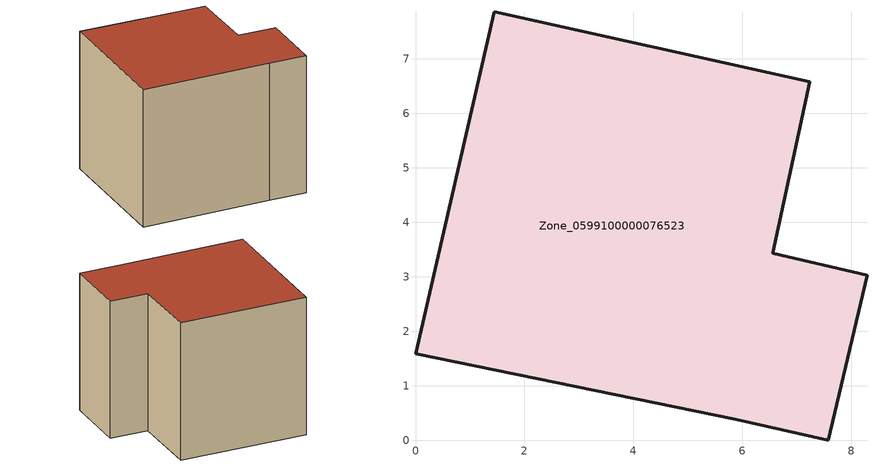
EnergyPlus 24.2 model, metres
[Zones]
Zone_0599100000076523
 floor ground (C_G): 0,1.59 1.45,7.86 7.24,6.58 6.55,3.43 8.29,3.03 7.58,0 5.87,0.38 z0
 wall outside (C_F): 1.45,7.86 0,1.59 5.87,0.38 7.58,0 8.29,3.03 6.55,3.43 7.24,6.58 1.45,7.86 z0:6.47
 roof outside (C_R): 6.55,3.43 7.24,6.58 1.45,7.86 0,1.59 5.87,0.38 7.58,0 8.29,3.03 z6.47
[BUILDING]
Pand.0599100000076523: North Axis=0; Terrain=City; Loads Convergence Tolerance Value=0.04; Temperature Convergence Tolerance Value=0.4; Solar Distribution=FullExterior; Maximum Number of Warmup Days=25; Minimum Number of Warmup Days=1
[Site:Location]
Rotterdam.The.Hague.AP_ZH_NLD Design_Conditions: Latitude=51.96; Longitude=4.45; Time Zone=1; Elevation=-4.5
[SITE:GROUNDTEMPERATURE:BUILDINGSURFACE]
18, 18, 18, 18, 18, 18, 18, 18, 18, 18, 18, 18
[MATERIAL] Thermal Absorptance=0.9; Solar Absorptance=0.7; Visible Absorptance=0.7
Name | Roughness | Thickness | Conductivity | Density | Specific Heat
G.TI.1946 | MediumSmooth | 0.15 | 1 | 540 | 1210
F.TI.1946 | Rough | 0.3 | 0.857143 | 1920 | 840
R.TI.1946 | MediumRough | 0.2 | 0.1 | 1500 | 1000
[CONSTRUCTION]
C_G: G.TI.1946
C_F: F.TI.1946
C_R: R.TI.1946
[ZONE]
Zone_0599100000076523: Type=1; Multiplier=1; Ceiling Height=Autocalculate; Volume=Autocalculate; Floor Area=autocalculate; Part of Total Floor Area=Yes
[ZONEINFILTRATION:DESIGNFLOWRATE]
Infil_Zone_0599100000076523: Zone or ZoneList or Space or SpaceList=Zone_0599100000076523; Schedule=AlwaysOn; Design Flow Rate Calculation Method=Flow/Area; Flow Rate per Floor Area=0.003; Constant Term Coefficient=1; Temperature Term Coefficient=0; Velocity Term Coefficient=0; Velocity Squared Term Coefficient=0
[HVACTEMPLATE:ZONE:IDEALLOADSAIRSYSTEM]
Zone_0599100000076523: Maximum Heating Supply Air Temperature=50; Minimum Cooling Supply Air Temperature=13; Maximum Heating Supply Air Humidity Ratio=0.0156; Minimum Cooling Supply Air Humidity Ratio=0.0077; Heating Limit=NoLimit; Cooling Limit=NoLimit; Dehumidification Control Type=ConstantSensibleHeatRatio; Cooling Sensible Heat Ratio=0.7; Dehumidification Setpoint=60; Humidification Control Type=None; Humidification Setpoint=30; Outdoor Air Method=None; Outdoor Air Flow Rate per Person=0.00944; Outdoor Air Flow Rate per Zone Floor Area=0; Outdoor Air Flow Rate per Zone=0; Demand Controlled Ventilation Type=None; Outdoor Air Economizer Type=NoEconomizer; Heat Recovery Type=None; Sensible Heat Recovery Effectiveness=0.7; Latent Heat Recovery Effectiveness=0.65
[ZONECONTROL:THERMOSTAT]
ThermostatControl_Zone_0599100000076523: Zone or ZoneList=Zone_0599100000076523; Control Type Schedule=DualSetpointControlType; Control 1=Thermostat_Zone_0599100000076523; Temperature Difference Between Cutout And Setpoint=0
[THERMOSTATSETPOINT:DUALSETPOINT]
Thermostat_Zone_0599100000076523: Heating Setpoint Temperature Schedule=HeatingSetpoint_Zone_0599100000076523; Cooling Setpoint Temperature Schedule=CoolingSetpoint_Zone_0599100000076523
[SCHEDULE:COMPACT]
HeatingSetpoint_Zone_0599100000076523: Through: 12/31, For: AllDays, Until: 24:00, 21
CoolingSetpoint_Zone_0599100000076523: Through: 12/31, For: AllDays, Until: 24:00, 24
DualSetpointControlType: Through: 12/31, For: AllDays, Until: 24:00, 4
AlwaysOn: Through: 12/31, For: AllDays, Until: 24:00, 1
